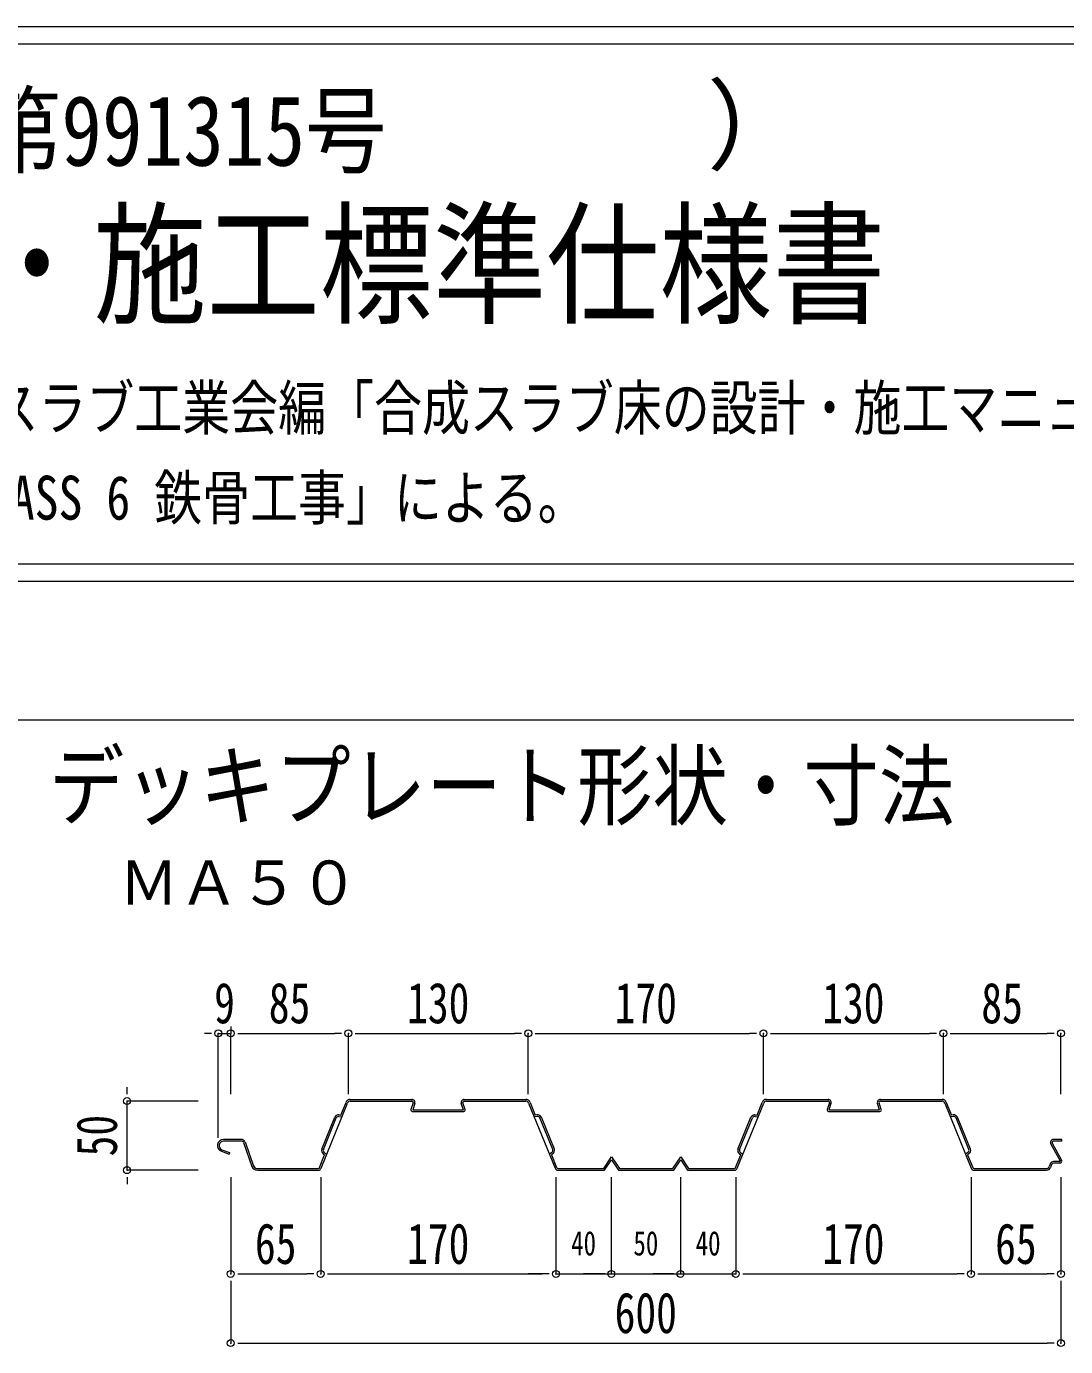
# Model space of a CAD drawing. Units: millimetres, scale not verified. Extents: x -2848 to 2851, y -2045 to 2045.
# Drawn here: x -1297 to -698, y 1283 to 2045 of the extents above; entities that cross this region are included whole.
import ezdxf
from ezdxf.enums import TextEntityAlignment as Align

# ---------------------------------------------------------------- set-up
doc = ezdxf.new("R2010")
doc.units = ezdxf.units.MM
doc.header["$LTSCALE"] = 8
doc.header["$PDMODE"] = 32
doc.header["$PDSIZE"] = 4
for name, color, linetype, lineweight in [('0-0_0', 4, 'Continuous', 9), ('0-6_16', 134, 'Continuous', 18), ('0-7_32', 4, 'Continuous', 9), ('1-0_TOKKI', 7, 'Continuous', 18)]:
    doc.layers.add(name, color=color, linetype=linetype, lineweight=lineweight)
doc.styles.add('ＭＳ ゴシック', font='')
doc.styles.get('ＭＳ ゴシック').set_extended_font_data('MS Gothic')

msp = doc.modelspace()

# ---------------------------------------------------------------- linework, layer by layer
at = {"layer": '0-6_16', "color": 7}
for p, q in [((-2848.301, 2044.544), (2848.301, 2044.544)), ((-2836.809, 2034.544), (-63.403, 2034.544))]:
    msp.add_line(p, q, dxfattribs=at)
at = {"layer": '0-7_32', "color": 7, "lineweight": 18}
for p, q in [((-2836.809, 1734.651), (-63.403, 1734.651)), ((-2848.301, 1724.651), (-53.403, 1724.651))]:
    msp.add_line(p, q, dxfattribs=at)
at = {"layer": '0-7_32', "color": 2, "lineweight": 18}
msp.add_line((-2848.301, 1644.651), (-53.403, 1644.651), dxfattribs=at)
at = {"layer": '1-0_TOKKI'}
for p, q in [((-1190.651, 1463.784), (-1194.641, 1463.784)), ((-1186.662, 1403.514), (-1186.662, 1463.784)), ((-1186.662, 1463.784), (-1179.48, 1463.784)), ((-1179.48, 1467.774), (-1179.48, 1463.784)), ((-1179.48, 1428.737), (-1179.48, 1463.784)), ((-1175.49, 1463.784), (-1171.501, 1463.784)), ((-1175.49, 1463.784), (-1171.501, 1463.784)), ((-1171.501, 1463.784), (-1163.521, 1463.784)), ((-1171.501, 1463.784), (-1119.634, 1463.784)), ((-1115.645, 1463.784), (-1119.634, 1463.784)), ((-1111.655, 1428.737), (-1111.655, 1463.784)), ((-1111.655, 1428.737), (-1111.655, 1463.784)), ((-1107.666, 1463.784), (-1103.676, 1463.784)), ((-1103.676, 1463.784), (-1015.902, 1463.784)), ((-1011.913, 1463.784), (-1015.902, 1463.784)), ((-1007.923, 1428.737), (-1007.923, 1463.784)), ((-1007.923, 1428.737), (-1007.923, 1463.784)), ((-1003.934, 1463.784), (-999.944, 1463.784)), ((-999.944, 1463.784), (-880.253, 1463.784)), ((-876.263, 1463.784), (-880.253, 1463.784)), ((-872.274, 1428.737), (-872.274, 1463.784)), ((-868.284, 1463.784), (-864.294, 1463.784)), ((-864.294, 1463.784), (-776.521, 1463.784)), ((-772.531, 1463.784), (-776.521, 1463.784)), ((-768.542, 1428.737), (-768.542, 1463.784)), ((-764.552, 1463.784), (-760.562, 1463.784)), ((-760.562, 1463.784), (-708.697, 1463.784)), ((-704.706, 1463.784), (-708.697, 1463.784)), ((-700.717, 1428.737), (-700.717, 1463.784)), ((-1239.326, 1428.738), (-1239.326, 1432.728)), ((-1198.258, 1424.748), (-1239.326, 1424.748)), ((-1239.326, 1380.86), (-1239.326, 1376.87)), ((-1179.48, 1380.86), (-1179.48, 1325.005)), ((-1127.614, 1380.86), (-1127.614, 1325.005)), ((-1127.614, 1380.86), (-1127.614, 1325.005)), ((-991.965, 1380.86), (-991.965, 1325.005)), ((-991.965, 1380.86), (-991.965, 1325.005)), ((-960.047, 1380.86), (-960.047, 1325.005)), ((-960.047, 1380.86), (-960.047, 1325.005)), ((-920.15, 1380.86), (-920.15, 1325.005)), ((-920.15, 1380.86), (-920.15, 1325.005)), ((-888.233, 1380.86), (-888.233, 1325.005)), ((-888.233, 1380.86), (-888.233, 1325.005)), ((-752.583, 1380.86), (-752.583, 1325.005)), ((-752.583, 1380.86), (-752.583, 1325.005)), ((-700.717, 1380.86), (-700.717, 1325.005)), ((-1175.49, 1325.005), (-1171.501, 1325.005)), ((-1171.501, 1325.005), (-1135.594, 1325.005)), ((-1131.604, 1325.005), (-1135.594, 1325.005)), ((-1123.624, 1325.005), (-1119.634, 1325.005)), ((-1119.634, 1325.005), (-999.944, 1325.005)), ((-999.944, 1325.005), (-1007.923, 1325.005)), ((-995.954, 1325.005), (-999.944, 1325.005)), ((-995.954, 1325.005), (-999.944, 1325.005)), ((-991.965, 1325.005), (-960.047, 1325.005)), ((-968.026, 1325.005), (-976.006, 1325.005)), ((-964.037, 1325.005), (-968.026, 1325.005)), ((-960.047, 1325.005), (-920.15, 1325.005)), ((-956.058, 1325.005), (-952.067, 1325.005)), ((-952.067, 1325.005), (-944.088, 1325.005)), ((-928.13, 1325.005), (-936.109, 1325.005)), ((-924.14, 1325.005), (-928.13, 1325.005)), ((-920.15, 1325.005), (-888.233, 1325.005)), ((-916.16, 1325.005), (-912.17, 1325.005)), ((-912.17, 1325.005), (-904.191, 1325.005)), ((-884.243, 1325.005), (-880.253, 1325.005)), ((-884.243, 1325.005), (-880.253, 1325.005)), ((-880.253, 1325.005), (-760.562, 1325.005)), ((-880.253, 1325.005), (-872.274, 1325.005)), ((-756.573, 1325.005), (-760.562, 1325.005)), ((-748.594, 1325.005), (-744.604, 1325.005)), ((-744.604, 1325.005), (-708.697, 1325.005)), ((-704.706, 1325.005), (-708.697, 1325.005)), ((-1179.48, 1321.015), (-1179.48, 1285.108)), ((-700.717, 1321.015), (-700.717, 1285.108)), ((-1175.49, 1285.108), (-1171.501, 1285.108)), ((-1171.501, 1285.108), (-708.697, 1285.108)), ((-704.706, 1285.108), (-708.697, 1285.108))]:
    msp.add_line(p, q, dxfattribs=at)
at = {"layer": '1-0_TOKKI', "color": 4, "lineweight": 9}
for p, q in [((-1115.988, 1416.63), (-1113.009, 1423.926)), ((-1110.58, 1425.706), (-1075.01, 1425.706)), ((-1110.58, 1424.748), (-1075.01, 1424.748)), ((-1044.867, 1425.706), (-1009.298, 1425.706)), ((-1044.867, 1424.748), (-1009.298, 1424.748)), ((-1006.87, 1423.926), (-1003.89, 1416.63)), ((-875.988, 1416.63), (-873.009, 1423.926)), ((-870.58, 1425.706), (-835.01, 1425.706)), ((-870.58, 1424.748), (-835.01, 1424.748)), ((-804.867, 1425.706), (-769.298, 1425.706)), ((-804.867, 1424.748), (-769.298, 1424.748)), ((-766.87, 1423.926), (-763.89, 1416.63)), ((-1127.45, 1386.034), (-1112.122, 1423.563)), ((-1116.972, 1416.739), (-1115.988, 1416.63)), ((-1074.254, 1423.698), (-1075.548, 1419.814)), ((-1074.791, 1418.764), (-1045.087, 1418.764)), ((-1073.345, 1423.395), (-1074.57, 1419.721)), ((-1074.57, 1419.721), (-1045.308, 1419.721)), ((-1045.308, 1419.721), (-1046.533, 1423.395)), ((-1044.33, 1419.814), (-1045.625, 1423.698)), ((-1007.756, 1423.563), (-992.429, 1386.034)), ((-1002.906, 1416.739), (-1003.89, 1416.63)), ((-887.45, 1386.034), (-872.122, 1423.563)), ((-876.972, 1416.739), (-875.988, 1416.63)), ((-834.254, 1423.698), (-835.548, 1419.814)), ((-834.791, 1418.764), (-805.087, 1418.764)), ((-805.308, 1419.721), (-806.533, 1423.395)), ((-804.33, 1419.814), (-805.625, 1423.698)), ((-767.756, 1423.563), (-752.429, 1386.034)), ((-762.906, 1416.739), (-763.89, 1416.63)), ((-1127.007, 1397.035), (-1119.507, 1415.399)), ((-1126.101, 1396.723), (-1118.642, 1414.987)), ((-1117.078, 1415.788), (-1115.374, 1415.599)), ((-1002.801, 1415.788), (-1004.503, 1415.599)), ((-993.777, 1396.723), (-1001.236, 1414.987)), ((-992.87, 1397.035), (-1000.37, 1415.399)), ((-887.007, 1397.035), (-879.507, 1415.399)), ((-886.101, 1396.723), (-878.642, 1414.987)), ((-877.078, 1415.788), (-875.374, 1415.599)), ((-762.801, 1415.788), (-764.503, 1415.599)), ((-753.777, 1396.723), (-761.236, 1414.987)), ((-752.87, 1397.035), (-760.37, 1415.399)), ((-1173.552, 1402.565), (-1183.647, 1402.565)), ((-1173.552, 1401.607), (-1183.647, 1401.607)), ((-1171.266, 1401.124), (-1166.427, 1387.238)), ((-700.246, 1402.565), (-705.033, 1402.565)), ((-700.246, 1401.607), (-705.033, 1401.607)), ((-700.246, 1401.607), (-700.246, 1402.565)), ((-1184.898, 1395.773), (-1180.491, 1394.182)), ((-1184.572, 1396.674), (-1180.166, 1395.082)), ((-1180.166, 1395.082), (-1180.491, 1394.182)), ((-1172.17, 1400.81), (-1167.332, 1386.923)), ((-1128.336, 1386.397), (-1125.356, 1393.692)), ((-1126.135, 1394.303), (-1125.356, 1393.692)), ((-1125.544, 1395.057), (-1124.197, 1393.998)), ((-994.334, 1395.057), (-995.681, 1393.998)), ((-993.742, 1394.303), (-994.522, 1393.692)), ((-994.522, 1393.692), (-991.542, 1386.397)), ((-888.336, 1386.397), (-885.356, 1393.692)), ((-886.135, 1394.303), (-885.356, 1393.692)), ((-885.544, 1395.057), (-884.197, 1393.998)), ((-754.334, 1395.057), (-755.681, 1393.998)), ((-753.742, 1394.303), (-754.522, 1393.692)), ((-754.522, 1393.692), (-751.542, 1386.397)), ((-706.566, 1399.953), (-701.247, 1390.178)), ((-705.724, 1400.41), (-700.406, 1390.635)), ((-964.39, 1385.807), (-959.888, 1392.561)), ((-959.888, 1392.561), (-955.386, 1385.807)), ((-924.492, 1385.807), (-919.99, 1392.561)), ((-923.98, 1384.85), (-919.99, 1390.834)), ((-919.99, 1392.561), (-915.488, 1385.807)), ((-919.99, 1390.834), (-916, 1384.85)), ((-707.018, 1388.38), (-707.61, 1386.753)), ((-706.118, 1388.052), (-706.71, 1386.425)), ((-701.442, 1389.798), (-704.993, 1389.798)), ((-701.442, 1388.84), (-704.993, 1388.84)), ((-1164.128, 1385.807), (-1128.991, 1385.807)), ((-1164.128, 1384.85), (-1128.991, 1384.85)), ((-990.886, 1385.807), (-964.39, 1385.807)), ((-990.886, 1384.85), (-963.878, 1384.85)), ((-955.386, 1385.807), (-924.492, 1385.807)), ((-916, 1384.85), (-888.991, 1384.85)), ((-915.488, 1385.807), (-888.991, 1385.807)), ((-750.886, 1385.807), (-708.959, 1385.807)), ((-750.886, 1384.85), (-708.959, 1384.85))]:
    msp.add_line(p, q, dxfattribs=at)
at = {"layer": '1-0_TOKKI'}
msp.add_lwpolyline([(-1198.258, 1384.85), (-1239.326, 1384.85), (-1239.326, 1424.748)], dxfattribs=at)
at = {"layer": '1-0_TOKKI', "color": 4, "lineweight": 9}
for points in [[(-833.345, 1423.395), (-834.57, 1419.721), (-805.308, 1419.721)], [(-963.878, 1384.85), (-959.888, 1390.834), (-955.898, 1384.85), (-923.98, 1384.85)]]:
    msp.add_lwpolyline(points, dxfattribs=at)
for centre, radius, start, end in [((-1110.58, 1423.152), 2.554, 90, 165.069), ((-1110.58, 1423.152), 1.596, 90, 165.069), ((-1075.01, 1423.95), 1.755, 341.565, 90), ((-1075.01, 1423.95), 0.798, 341.565, 90), ((-1044.867, 1423.95), 1.755, 90, 198.435), ((-1044.867, 1423.95), 0.798, 90, 198.435), ((-1009.298, 1423.152), 2.554, 14.931, 90), ((-1009.298, 1423.152), 1.596, 14.931, 90), ((-870.58, 1423.152), 2.554, 90, 165.069), ((-870.58, 1423.152), 1.596, 90, 165.069), ((-835.01, 1423.95), 1.755, 341.565, 90), ((-835.01, 1423.95), 0.798, 341.565, 90), ((-804.867, 1423.95), 1.755, 90, 198.435), ((-804.867, 1423.95), 0.798, 90, 198.435), ((-769.298, 1423.152), 2.554, 14.931, 90), ((-769.298, 1423.152), 1.596, 14.931, 90), ((-1117.253, 1414.202), 2.554, 83.699, 150.5), ((-1074.791, 1419.562), 0.798, 161.565, 270), ((-1045.087, 1419.562), 0.798, 270, 18.435), ((-1002.626, 1414.202), 2.554, 29.5, 96.301), ((-877.253, 1414.202), 2.554, 83.699, 150.5), ((-834.791, 1419.562), 0.798, 161.565, 270), ((-805.087, 1419.562), 0.798, 270, 18.435), ((-762.626, 1414.202), 2.554, 29.5, 96.301), ((-1117.253, 1414.202), 1.596, 83.699, 150.5), ((-1002.626, 1414.202), 1.596, 29.5, 96.301), ((-877.253, 1414.202), 1.596, 83.699, 150.5), ((-762.626, 1414.202), 1.596, 29.5, 96.301), ((-1183.647, 1399.054), 3.511, 90, 248.783), ((-1183.647, 1399.054), 2.554, 90, 248.783), ((-1183.647, 1399.054), 2.554, 90, 248.783), ((-1173.552, 1400.011), 2.554, 29.999, 90), ((-1173.552, 1400.011), 1.596, 29.999, 90), ((-705.033, 1400.809), 1.755, 90, 210), ((-705.033, 1400.809), 0.798, 90, 210), ((-1124.558, 1396.312), 2.554, 165.069, 231.87), ((-1124.558, 1396.312), 1.596, 165.069, 231.87), ((-995.319, 1396.312), 1.596, 308.13, 14.931), ((-995.319, 1396.312), 2.554, 308.13, 14.931), ((-884.558, 1396.312), 2.554, 165.069, 231.87), ((-884.558, 1396.312), 1.596, 165.069, 231.87), ((-755.319, 1396.312), 1.596, 308.13, 14.931), ((-755.319, 1396.312), 2.554, 308.13, 14.931), ((-1164.128, 1388.361), 3.511, 203.679, 270), ((-1164.128, 1388.361), 2.554, 203.679, 270), ((-1128.991, 1386.446), 0.638, 270, 345.069), ((-1128.991, 1386.446), 1.596, 270, 345.069), ((-990.886, 1386.446), 1.596, 194.931, 270), ((-990.886, 1386.446), 0.638, 194.931, 270), ((-888.991, 1386.446), 0.638, 270, 345.069), ((-888.991, 1386.446), 1.596, 270, 345.069), ((-750.886, 1386.446), 1.596, 194.931, 270), ((-750.886, 1386.446), 0.638, 194.931, 270), ((-708.959, 1387.244), 1.436, 270, 340), ((-708.959, 1387.244), 2.394, 270, 340), ((-704.993, 1387.643), 2.154, 90, 160), ((-704.993, 1387.643), 1.197, 90, 160), ((-701.442, 1390.037), 1.197, 270, 30), ((-701.442, 1390.037), 0.239, 270, 30)]:
    msp.add_arc(centre, radius, start, end, dxfattribs=at)
at = {"layer": '1-0_TOKKI'}
for p in [(-1186.662, 1463.784), (-1179.48, 1463.784), (-1111.655, 1463.784), (-1007.923, 1463.784), (-872.274, 1463.784), (-768.542, 1463.784), (-700.717, 1463.784), (-1239.326, 1424.748), (-1239.326, 1384.85), (-1179.48, 1325.005), (-1127.614, 1325.005), (-991.965, 1325.005), (-960.047, 1325.005), (-920.15, 1325.005), (-888.233, 1325.005), (-752.583, 1325.005), (-700.717, 1325.005), (-1179.48, 1285.108), (-700.717, 1285.108)]:
    msp.add_point(p, dxfattribs=at)

# ---------------------------------------------------------------- texts
at = {"layer": '0-0_0', "color": 7, "style": 'ＭＳ ゴシック'}
msp.add_text('明治アデバルＡデッキ\u3000(\u3000明治鋼業株式会社\u3000\u3000\u3000\u3000\u3000\u3000\u3000\u3000\u3000\u3000\u3000\u3000）', height=42.23, dxfattribs=at).set_placement((-2776.933, 1953.726), align=Align.BOTTOM_LEFT)
for s, height, width, p in [('意匠登録 第991315号', 40.54, 0.85, (-1535.682, 1952.032)), ('ＭＡデッキ合成スラブ設計・施工標準仕様書', 56.3, 0.85, (-2107.297, 1862.278)), ('ＭＡデッキ合成スラブの設計・施工は、（社）日本鉄鋼連盟編「デッキプレート床構造設計・施工規準-2018」、合成スラブ工業会編「合成スラブ床の設計・施工マニュアル」、及び', 25.34, 0.8, (-2769.558, 1804.274)), ('日本建築学会編「各種合成構造設計指針・同解説」と「建築工事標準仕様書・同解説\u3000JASS 5 鉄筋コンクリート及びJASS 6 鉄骨工事」による。', 25.34, 0.8, (-2771.623, 1752.461)), ('デッキプレート形状・寸法', 37.54, 0.85, (-1284.435, 1576.503))]:
    msp.add_text(s, height=height, dxfattribs=dict(at, width=width)).set_placement(p, align=Align.BOTTOM_LEFT)
at = {"layer": '1-0_TOKKI', "style": 'ＭＳ ゴシック'}
msp.add_text('ＭＡ５０', height=25.4, dxfattribs=at).set_placement((-1244.032, 1530.438), align=Align.BOTTOM_LEFT)
at = {"layer": '1-0_TOKKI', "style": 'ＭＳ ゴシック', "width": 0.75}
for s, height, p in [('9', 23.46, (-1189.07, 1462.538)), ('85', 23.46, (-1157.567, 1462.538)), ('130', 23.46, (-1077.789, 1462.538)), ('170', 23.46, (-958.098, 1462.538)), ('130', 23.46, (-838.408, 1462.538)), ('85', 23.46, (-746.63, 1462.538)), ('65', 23.46, (-1165.547, 1323.758)), ('170', 23.46, (-1077.789, 1323.758)), ('40', 14.08, (-983.206, 1331.438)), ('50', 14.08, (-947.298, 1331.438)), ('40', 14.08, (-911.391, 1331.438)), ('170', 23.46, (-838.408, 1323.758)), ('65', 23.46, (-738.65, 1323.758)), ('600', 23.46, (-958.098, 1283.862))]:
    msp.add_text(s, height=height, dxfattribs=at).set_placement(p, align=Align.BOTTOM_LEFT)
msp.add_text('50', height=23.46, rotation=90, dxfattribs=at).set_placement((-1238.079, 1392.799), align=Align.BOTTOM_LEFT)

doc.saveas('drawing.dxf')
